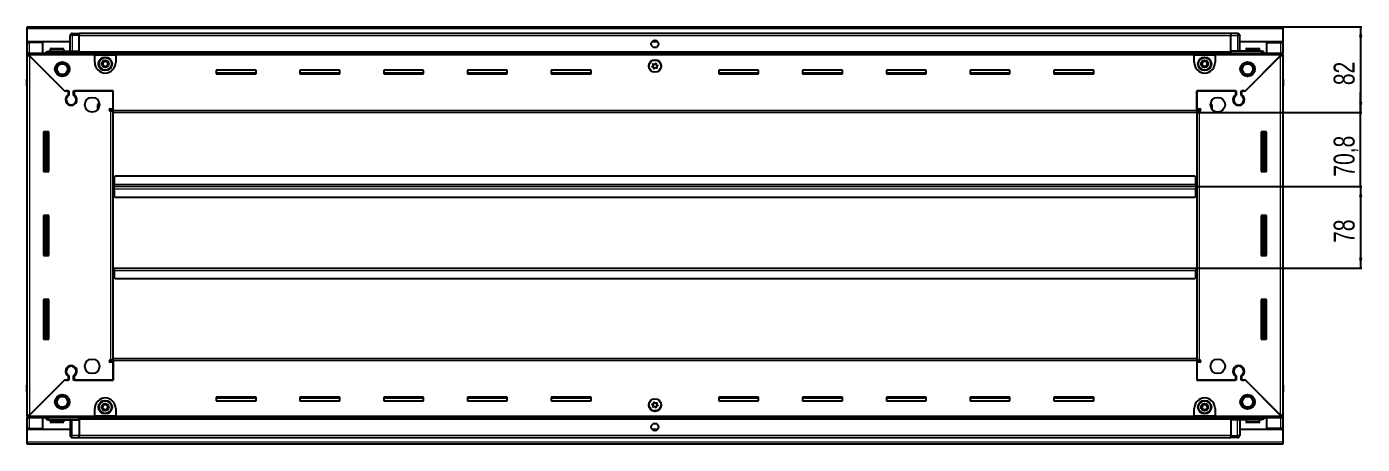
# Model space of a CAD drawing. Header units: millimetres. Extents: x 1315 to 6487, y -1523 to 1554.
# Drawn here: x 5212 to 6487, y 977 to 1376 of the extents above; entities that cross this region are included whole.
import ezdxf

# ---------------------------------------------------------------- set-up
doc = ezdxf.new("R2010")
doc.units = ezdxf.units.MM
doc.layers.add('FORMAT', color=7, linetype='Continuous')
doc.styles.add('SLDTEXTSTYLE0', font='TXT', dxfattribs={"width": 0.75})
doc.dimstyles.new('SLDDIMSTYLE0', dxfattribs={"dimtxt": 20, "dimasz": 10, "dimexe": 0, "dimexo": 0.0625, "dimgap": 5, "dimtad": 2, "dimdec": 1, "dimrnd": 1e-09, "dimzin": 12, "dimdsep": 46, "dimtxsty": 'SLDTEXTSTYLE0', "dimsah": 1, "dimcen": 0.09, "dimadec": 0, "dimazin": 3, "dimtfac": 1, "dimtofl": 0, "dimtmove": 0, "dimatfit": 3, "dimfxl": 0, "dimfrac": 2, "dimtolj": 1, "dimtzin": 12, "dimarcsym": 0})
doc.dimstyles.new('SLDDIMSTYLE1', dxfattribs={"dimtxt": 20, "dimasz": 10, "dimexe": 0, "dimexo": 0.0625, "dimgap": 5, "dimtad": 2, "dimdec": 1, "dimrnd": 1e-09, "dimzin": 12, "dimdsep": 46, "dimtxsty": 'SLDTEXTSTYLE0', "dimsah": 1, "dimcen": 0.09, "dimadec": 0, "dimazin": 3, "dimtfac": 1, "dimtmove": 0, "dimatfit": 0, "dimfxl": 0, "dimfrac": 2, "dimtolj": 1, "dimtzin": 12, "dimarcsym": 0})

# ---------------------------------------------------------------- blocks, each defined once
blk = doc.blocks.new('_D_6')
at = {"layer": 'FORMAT'}
for p, q in [((6411.4, 1375.8), (6486.9, 1375.8)), ((6485.9, 1375.8), (6485.9, 1293.8)), ((6329.4, 1293.8), (6486.9, 1293.8))]:
    blk.add_line(p, q, dxfattribs=at)
for points in [[(6485.9, 1375.8), (6484.4, 1365.8), (6487.5, 1365.8)], [(6485.9, 1293.8), (6487.5, 1303.8), (6484.4, 1303.8)]]:
    blk.add_solid(points, dxfattribs=at)
at = {"layer": 'FORMAT', "insert": (6460.1, 1320), "char_height": 20, "attachment_point": 1, "rotation": 90, "style": 'SLDTEXTSTYLE0'}
blk.add_mtext('82', dxfattribs=at)
blk = doc.blocks.new('_D_7')
at = {"layer": 'FORMAT'}
for p, q in [((6485.9, 1293.8), (6485.9, 1313.1)), ((6329.4, 1293.8), (6486.9, 1293.8)), ((6485.9, 1223.1), (6485.9, 1293.8)), ((6328.4, 1223.1), (6486.9, 1223.1)), ((6485.9, 1223.1), (6485.9, 1203.8))]:
    blk.add_line(p, q, dxfattribs=at)
for points in [[(6485.9, 1293.8), (6487.5, 1303.8), (6484.4, 1303.8)], [(6485.9, 1223.1), (6484.4, 1213.1), (6487.5, 1213.1)]]:
    blk.add_solid(points, dxfattribs=at)
at = {"layer": 'FORMAT', "insert": (6460.1, 1232.6), "char_height": 20, "attachment_point": 1, "rotation": 90, "style": 'SLDTEXTSTYLE0'}
blk.add_mtext('70,8', dxfattribs=at)
blk = doc.blocks.new('_D_8')
at = {"layer": 'FORMAT'}
for p, q in [((6328.4, 1223.1), (6486.9, 1223.1)), ((6485.9, 1223.1), (6485.9, 1145.1)), ((6328.4, 1145.1), (6486.9, 1145.1))]:
    blk.add_line(p, q, dxfattribs=at)
for points in [[(6485.9, 1223.1), (6484.4, 1213.1), (6487.5, 1213.1)], [(6485.9, 1145.1), (6487.5, 1155.1), (6484.4, 1155.1)]]:
    blk.add_solid(points, dxfattribs=at)
at = {"layer": 'FORMAT', "insert": (6460.1, 1169.3), "char_height": 20, "attachment_point": 1, "rotation": 90, "style": 'SLDTEXTSTYLE0'}
blk.add_mtext('78', dxfattribs=at)

msp = doc.modelspace()

# ---------------------------------------------------------------- linework, layer by layer
at = {"color": 7, "linetype": 'Continuous', "lineweight": 25}
for p, q in [((5212.43, 1373.72), (5212.43, 1375.82)), ((5212.43, 1375.82), (6411.43, 1375.82)), ((5212.43, 1361.32), (5212.43, 1373.72)), ((5253.43, 1352.32), (5253.43, 1367.32)), ((5254.11, 1368.82), (5254.1, 1368.82)), ((5255.43, 1369.32), (5261.93, 1369.32)), ((5255.43, 1369.32), (5261.93, 1369.32)), ((5261.93, 1369.32), (5261.93, 1369.32)), ((5261.93, 1369.32), (5261.93, 1369.32)), ((5261.93, 1369.32), (5261.93, 1367.32)), ((6361.93, 1369.17), (5261.93, 1369.17)), ((5261.93, 1352.32), (5261.93, 1367.32)), ((6361.93, 1369.32), (6361.93, 1369.32)), ((6368.43, 1369.32), (6361.93, 1369.32)), ((6368.43, 1369.32), (6361.93, 1369.32)), ((6361.93, 1369.32), (6361.93, 1367.32)), ((6361.93, 1352.32), (6361.93, 1367.32)), ((6370.43, 1367.32), (6370.43, 1367.32)), ((6370.43, 1352.32), (6370.43, 1367.32)), ((6411.43, 1375.82), (6411.43, 1373.72)), ((6411.43, 1373.72), (6411.43, 1361.32)), ((5253.43, 1361.32), (5212.43, 1361.32)), ((5212.43, 1360.82), (5212.43, 1361.32)), ((5212.43, 1360.82), (5214.53, 1360.82)), ((5212.43, 1350.57), (5212.43, 1360.82)), ((5213.93, 1360.82), (5213.93, 1361.32)), ((5227.43, 1360.82), (5214.53, 1360.82)), ((5227.43, 1350.57), (5227.43, 1360.82)), ((5232.93, 1352.32), (5261.93, 1352.32)), ((5234.43, 1354.22), (5234.43, 1352.32)), ((5235.23, 1355.02), (5246.63, 1355.02)), ((5247.43, 1352.32), (5247.43, 1354.22)), ((5261.85, 1350.57), (5261.93, 1352.29)), ((5261.93, 1352.32), (5261.93, 1351.82)), ((5814.8, 1361.32), (5809.06, 1361.32)), ((6361.93, 1352.32), (6361.93, 1351.82)), ((6390.93, 1352.32), (6361.93, 1352.32)), ((6361.93, 1352.29), (6362, 1350.57)), ((6411.43, 1361.32), (6370.43, 1361.32)), ((6376.43, 1354.22), (6376.43, 1352.32)), ((6377.23, 1355.02), (6388.63, 1355.02)), ((6389.43, 1352.32), (6389.43, 1354.22)), ((6396.43, 1360.82), (6409.33, 1360.82)), ((6396.43, 1350.57), (6396.43, 1360.82)), ((6409.33, 1360.82), (6411.43, 1360.82)), ((6409.93, 1360.82), (6409.93, 1361.32)), ((6411.43, 1360.82), (6411.43, 1361.32)), ((6411.43, 1360.82), (6411.43, 1350.57)), ((5212.43, 1349.07), (5212.43, 1350.57)), ((5212.43, 1350.57), (5213.43, 1350.57)), ((5212.43, 1348.57), (5212.43, 1349.07)), ((5212.43, 1349.07), (5213.43, 1349.07)), ((5212.43, 1004.07), (5212.43, 1348.57)), ((5213.93, 1348.57), (5212.43, 1348.57)), ((5213.43, 1349.07), (5213.43, 1350.57)), ((5213.43, 1350.57), (5276.93, 1350.57)), ((5214.03, 1348.47), (5247.93, 1314.57)), ((5248.63, 1313.87), (5214.53, 1347.97)), ((5261.93, 1351.17), (6361.93, 1351.17)), ((5276.93, 1348.47), (5276.93, 1350.57)), ((5276.93, 1350.57), (5296.93, 1350.57)), ((5276.93, 1349.07), (5296.93, 1349.07)), ((5276.93, 1341.57), (5276.93, 1348.47)), ((5296.93, 1350.57), (5296.93, 1348.47)), ((5296.93, 1350.57), (6326.93, 1350.57)), ((5296.93, 1348.47), (5296.93, 1341.57)), ((6326.93, 1348.47), (6326.93, 1350.57)), ((6326.93, 1350.57), (6346.93, 1350.57)), ((6326.93, 1349.07), (6346.93, 1349.07)), ((6326.93, 1341.57), (6326.93, 1348.47)), ((6346.93, 1350.57), (6346.93, 1348.47)), ((6346.93, 1350.57), (6410.43, 1350.57)), ((6346.93, 1348.47), (6346.93, 1341.57)), ((6409.33, 1347.97), (6375.23, 1313.87)), ((6375.93, 1314.57), (6409.83, 1348.47)), ((6409.93, 1348.57), (6411.43, 1348.57)), ((6410.43, 1349.07), (6410.43, 1350.57)), ((6410.43, 1350.57), (6411.43, 1350.57)), ((6410.43, 1349.07), (6411.43, 1349.07)), ((6411.43, 1349.07), (6411.43, 1350.57)), ((6411.43, 1349.07), (6411.43, 1348.57)), ((6411.43, 1348.57), (6411.43, 1004.07)), ((5430.93, 1334.32), (5392.93, 1334.32)), ((5392.93, 1334.32), (5392.93, 1330.82)), ((5430.93, 1331.57), (5392.93, 1331.57)), ((5392.93, 1330.82), (5430.93, 1330.82)), ((5430.93, 1330.82), (5430.93, 1334.32)), ((5510.93, 1334.32), (5472.93, 1334.32)), ((5472.93, 1334.32), (5472.93, 1330.82)), ((5510.93, 1331.57), (5472.93, 1331.57)), ((5472.93, 1330.82), (5510.93, 1330.82)), ((5510.93, 1330.82), (5510.93, 1334.32)), ((5590.93, 1334.32), (5552.93, 1334.32)), ((5552.93, 1334.32), (5552.93, 1330.82)), ((5590.93, 1331.57), (5552.93, 1331.57)), ((5552.93, 1330.82), (5590.93, 1330.82)), ((5590.93, 1330.82), (5590.93, 1334.32)), ((5670.93, 1334.32), (5632.93, 1334.32)), ((5632.93, 1334.32), (5632.93, 1330.82)), ((5670.93, 1331.57), (5632.93, 1331.57)), ((5632.93, 1330.82), (5670.93, 1330.82)), ((5670.93, 1330.82), (5670.93, 1334.32)), ((5750.93, 1334.32), (5712.93, 1334.32)), ((5712.93, 1334.32), (5712.93, 1330.82)), ((5750.93, 1331.57), (5712.93, 1331.57)), ((5712.93, 1330.82), (5750.93, 1330.82)), ((5750.93, 1330.82), (5750.93, 1334.32)), ((5910.93, 1334.32), (5872.93, 1334.32)), ((5872.93, 1334.32), (5872.93, 1330.82)), ((5910.93, 1331.57), (5872.93, 1331.57)), ((5872.93, 1330.82), (5910.93, 1330.82)), ((5910.93, 1330.82), (5910.93, 1334.32)), ((5990.93, 1334.32), (5952.93, 1334.32)), ((5952.93, 1334.32), (5952.93, 1330.82)), ((5990.93, 1331.57), (5952.93, 1331.57)), ((5952.93, 1330.82), (5990.93, 1330.82)), ((5990.93, 1330.82), (5990.93, 1334.32)), ((6070.93, 1334.32), (6032.93, 1334.32)), ((6032.93, 1334.32), (6032.93, 1330.82)), ((6070.93, 1331.57), (6032.93, 1331.57)), ((6032.93, 1330.82), (6070.93, 1330.82)), ((6070.93, 1330.82), (6070.93, 1334.32)), ((6150.93, 1334.32), (6112.93, 1334.32)), ((6112.93, 1334.32), (6112.93, 1330.82)), ((6150.93, 1331.57), (6112.93, 1331.57)), ((6112.93, 1330.82), (6150.93, 1330.82)), ((6150.93, 1330.82), (6150.93, 1334.32)), ((6230.93, 1334.32), (6192.93, 1334.32)), ((6192.93, 1334.32), (6192.93, 1330.82)), ((6230.93, 1331.57), (6192.93, 1331.57)), ((6192.93, 1330.82), (6230.93, 1330.82)), ((6230.93, 1330.82), (6230.93, 1334.32)), ((6411.43, 1327.15), (6411.43, 1327.15)), ((5211.93, 1325.82), (5211.93, 1319.32)), ((5211.93, 1319.32), (5211.93, 1325.82)), ((5211.93, 1319.32), (5211.93, 1319.32)), ((5212.43, 1319.32), (5211.93, 1319.32)), ((5212.08, 1319.32), (5212.08, 1033.32)), ((5247.93, 1314.57), (5252.13, 1314.57)), ((5249.33, 1314.57), (5248.63, 1313.87)), ((5251.43, 1314.57), (5249.33, 1314.57)), ((5251.43, 1314.57), (5251.43, 1310.68)), ((5252.13, 1314.57), (5252.13, 1310.29)), ((5256.73, 1314.57), (5294.43, 1314.57)), ((5256.73, 1310.29), (5256.73, 1314.57)), ((5257.43, 1310.68), (5257.43, 1314.57)), ((5294.43, 1314.57), (5257.43, 1314.57)), ((5294.43, 1295.92), (5294.43, 1314.57)), ((5294.43, 1297.32), (5294.43, 1314.57)), ((6329.43, 1314.57), (6367.13, 1314.57)), ((6329.43, 1295.92), (6329.43, 1314.57)), ((6329.43, 1314.57), (6329.43, 1297.32)), ((6366.43, 1314.57), (6329.43, 1314.57)), ((6366.43, 1314.57), (6366.43, 1310.68)), ((6367.13, 1314.57), (6367.13, 1310.29)), ((6371.73, 1314.57), (6375.93, 1314.57)), ((6371.73, 1310.29), (6371.73, 1314.57)), ((6374.53, 1314.57), (6372.43, 1314.57)), ((6372.43, 1310.68), (6372.43, 1314.57)), ((6375.23, 1313.87), (6374.53, 1314.57)), ((6411.43, 1319.32), (6411.93, 1319.32)), ((6411.78, 1033.32), (6411.78, 1319.32)), ((6411.93, 1325.82), (6411.93, 1319.32)), ((6411.93, 1319.32), (6411.93, 1325.82)), ((6411.93, 1319.32), (6411.93, 1319.32)), ((6411.93, 1319.32), (6411.93, 1319.32)), ((5252.43, 1301.71), (5252.43, 1300.95)), ((5281.17, 1303.22), (5279.93, 1301.07)), ((5279.93, 1296.99), (5279.93, 1301.07)), ((6343.93, 1301.07), (6342.69, 1303.22)), ((6343.93, 1301.07), (6343.93, 1296.99)), ((6371.43, 1301.71), (6371.43, 1300.95)), ((5291.58, 1297.32), (5294.43, 1297.32)), ((5292.33, 1295.32), (5291.58, 1295.32)), ((5292.33, 1295.32), (5294.43, 1295.32)), ((5294.43, 1296.32), (5292.43, 1296.32)), ((5292.43, 1296.32), (5292.43, 1295.32)), ((5294.43, 1293.82), (5294.43, 1295.92)), ((6329.43, 1293.82), (5294.43, 1293.82)), ((5294.43, 1058.82), (5294.43, 1293.82)), ((6329.43, 1297.32), (6332.28, 1297.32)), ((6331.43, 1296.32), (6329.43, 1296.32)), ((6329.43, 1295.92), (6329.43, 1293.82)), ((6329.43, 1295.32), (6331.53, 1295.32)), ((6329.43, 1293.82), (6329.43, 1058.82)), ((6331.43, 1295.32), (6331.43, 1296.32)), ((6332.28, 1295.32), (6331.53, 1295.32)), ((5232.93, 1275.32), (5227.93, 1275.32)), ((5227.93, 1275.32), (5227.93, 1237.32)), ((5230.08, 1237.32), (5230.08, 1275.32)), ((5231.87, 1237.32), (5231.87, 1275.32)), ((5231.91, 1237.32), (5231.91, 1275.32)), ((5232.93, 1237.32), (5232.93, 1275.32)), ((6390.93, 1275.32), (6390.93, 1237.32)), ((6395.93, 1275.32), (6390.93, 1275.32)), ((6391.95, 1275.32), (6391.95, 1237.32)), ((6391.99, 1275.32), (6391.99, 1237.32)), ((6393.78, 1275.32), (6393.78, 1237.32)), ((6395.93, 1237.32), (6395.93, 1275.32)), ((5227.93, 1237.32), (5232.93, 1237.32)), ((6390.93, 1237.32), (6395.93, 1237.32)), ((5295.43, 1225.92), (5295.18, 1225.92)), ((5295.18, 1225.92), (5295.18, 1223.07)), ((5296.43, 1233.07), (5295.43, 1232.07)), ((5295.43, 1232.07), (5295.43, 1225.17)), ((5295.43, 1223.07), (5295.43, 1225.17)), ((6327.43, 1233.07), (5296.43, 1233.07)), ((6328.43, 1232.07), (6327.43, 1233.07)), ((6328.43, 1225.17), (6328.43, 1232.07)), ((6328.68, 1225.92), (6328.43, 1225.92)), ((6328.43, 1225.17), (6328.43, 1223.07)), ((6328.68, 1223.07), (6328.68, 1225.92)), ((5295.18, 1223.07), (5294.43, 1223.07)), ((5295.18, 1223.07), (5295.18, 1220.22)), ((5295.18, 1220.22), (5295.43, 1220.22)), ((6328.43, 1223.07), (5295.43, 1223.07)), ((5295.43, 1220.97), (5295.43, 1223.07)), ((5295.43, 1220.97), (5295.43, 1214.07)), ((5295.43, 1214.07), (5296.43, 1213.07)), ((5296.43, 1213.07), (6327.43, 1213.07)), ((6327.43, 1213.07), (6328.43, 1214.07)), ((6328.43, 1223.07), (6328.43, 1220.97)), ((6328.43, 1214.07), (6328.43, 1220.97)), ((6328.43, 1220.22), (6328.68, 1220.22)), ((6329.43, 1223.07), (6328.68, 1223.07)), ((6328.68, 1220.22), (6328.68, 1223.07)), ((5232.93, 1195.32), (5227.93, 1195.32)), ((5227.93, 1195.32), (5227.93, 1157.32)), ((5230.08, 1157.32), (5230.08, 1195.32)), ((5231.87, 1157.32), (5231.87, 1195.32)), ((5231.91, 1157.32), (5231.91, 1195.32)), ((5232.93, 1157.32), (5232.93, 1195.32)), ((6390.93, 1195.32), (6390.93, 1157.32)), ((6395.93, 1195.32), (6390.93, 1195.32)), ((6391.95, 1195.32), (6391.95, 1157.32)), ((6391.99, 1195.32), (6391.99, 1157.32)), ((6393.78, 1195.32), (6393.78, 1157.32)), ((6395.93, 1157.32), (6395.93, 1195.32)), ((5227.93, 1157.32), (5232.93, 1157.32)), ((6390.93, 1157.32), (6395.93, 1157.32)), ((5294.43, 1145.12), (5295.18, 1145.12)), ((5295.18, 1145.12), (5295.18, 1142.27)), ((5295.18, 1142.27), (5295.43, 1142.27)), ((5295.43, 1145.12), (6328.43, 1145.12)), ((5295.43, 1143.02), (5295.43, 1145.12)), ((5295.43, 1143.02), (5295.43, 1136.12)), ((5295.43, 1136.12), (5296.43, 1135.12)), ((6327.43, 1135.12), (6328.43, 1136.12)), ((6328.43, 1145.12), (6328.43, 1143.02)), ((6328.43, 1136.12), (6328.43, 1143.02)), ((6328.43, 1142.27), (6328.68, 1142.27)), ((6328.68, 1142.27), (6328.68, 1145.12)), ((6328.68, 1145.12), (6329.43, 1145.12)), ((5296.43, 1135.12), (6327.43, 1135.12)), ((5232.93, 1115.32), (5227.93, 1115.32)), ((5227.93, 1115.32), (5227.93, 1077.32)), ((5230.08, 1077.32), (5230.08, 1115.32)), ((5231.87, 1077.32), (5231.87, 1115.32)), ((5231.91, 1077.32), (5231.91, 1115.32)), ((5232.93, 1077.32), (5232.93, 1115.32)), ((6390.93, 1115.32), (6390.93, 1077.32)), ((6395.93, 1115.32), (6390.93, 1115.32)), ((6391.95, 1115.32), (6391.95, 1077.32)), ((6391.99, 1115.32), (6391.99, 1077.32)), ((6393.78, 1115.32), (6393.78, 1077.32)), ((6395.93, 1077.32), (6395.93, 1115.32)), ((5227.93, 1077.32), (5232.93, 1077.32)), ((6390.93, 1077.32), (6395.93, 1077.32)), ((5294.43, 1056.72), (5294.43, 1058.82)), ((5294.43, 1058.82), (6329.43, 1058.82)), ((6329.43, 1058.82), (6329.43, 1056.72)), ((5252.43, 1051.7), (5252.43, 1050.94)), ((5291.58, 1057.32), (5292.33, 1057.32)), ((5294.43, 1055.32), (5291.58, 1055.32)), ((5294.43, 1057.32), (5292.33, 1057.32)), ((5292.43, 1057.32), (5292.43, 1056.32)), ((5292.43, 1056.32), (5294.43, 1056.32)), ((5294.43, 1056.72), (5294.43, 1038.07)), ((5294.43, 1038.07), (5294.43, 1055.32)), ((6331.53, 1057.32), (6329.43, 1057.32)), ((6329.43, 1056.72), (6329.43, 1038.07)), ((6329.43, 1056.32), (6331.43, 1056.32)), ((6329.43, 1055.32), (6329.43, 1038.07)), ((6332.28, 1055.32), (6329.43, 1055.32)), ((6331.43, 1056.32), (6331.43, 1057.32)), ((6331.53, 1057.32), (6332.28, 1057.32)), ((6371.43, 1051.7), (6371.43, 1050.94)), ((5211.93, 1033.32), (5211.93, 1033.32)), ((5211.93, 1026.82), (5211.93, 1033.32)), ((5211.93, 1033.32), (5211.93, 1033.32)), ((5211.93, 1033.32), (5211.93, 1026.82)), ((5212.43, 1033.32), (5211.93, 1033.32)), ((5247.93, 1038.07), (5214.03, 1004.17)), ((5214.53, 1004.67), (5248.63, 1038.77)), ((5252.13, 1038.07), (5247.93, 1038.07)), ((5248.63, 1038.77), (5249.33, 1038.07)), ((5249.33, 1038.07), (5251.43, 1038.07)), ((5251.43, 1041.96), (5251.43, 1038.07)), ((5252.13, 1042.36), (5252.13, 1038.07)), ((5256.73, 1038.07), (5256.73, 1042.36)), ((5294.43, 1038.07), (5256.73, 1038.07)), ((5257.43, 1038.07), (5257.43, 1041.96)), ((5257.43, 1038.07), (5294.43, 1038.07)), ((6367.13, 1038.07), (6329.43, 1038.07)), ((6329.43, 1038.07), (6366.43, 1038.07)), ((6366.43, 1041.96), (6366.43, 1038.07)), ((6367.13, 1042.36), (6367.13, 1038.07)), ((6371.73, 1038.07), (6371.73, 1042.36)), ((6375.93, 1038.07), (6371.73, 1038.07)), ((6372.43, 1038.07), (6372.43, 1041.96)), ((6372.43, 1038.07), (6374.53, 1038.07)), ((6374.53, 1038.07), (6375.23, 1038.77)), ((6375.23, 1038.77), (6409.33, 1004.67)), ((6409.83, 1004.17), (6375.93, 1038.07)), ((6411.43, 1033.32), (6411.93, 1033.32)), ((6411.93, 1033.32), (6411.93, 1033.32)), ((6411.93, 1026.82), (6411.93, 1033.32)), ((6411.93, 1033.32), (6411.93, 1026.82)), ((5212.43, 1025.5), (5212.43, 1025.5)), ((5430.93, 1021.82), (5392.93, 1021.82)), ((5392.93, 1021.82), (5392.93, 1018.32)), ((5392.93, 1021.07), (5430.93, 1021.07)), ((5430.93, 1018.32), (5430.93, 1021.82)), ((5510.93, 1021.82), (5472.93, 1021.82)), ((5472.93, 1021.82), (5472.93, 1018.32)), ((5472.93, 1021.07), (5510.93, 1021.07)), ((5510.93, 1018.32), (5510.93, 1021.82)), ((5590.93, 1021.82), (5552.93, 1021.82)), ((5552.93, 1021.82), (5552.93, 1018.32)), ((5552.93, 1021.07), (5590.93, 1021.07)), ((5590.93, 1018.32), (5590.93, 1021.82)), ((5670.93, 1021.82), (5632.93, 1021.82)), ((5632.93, 1021.82), (5632.93, 1018.32)), ((5632.93, 1021.07), (5670.93, 1021.07)), ((5670.93, 1018.32), (5670.93, 1021.82)), ((5750.93, 1021.82), (5712.93, 1021.82)), ((5712.93, 1021.82), (5712.93, 1018.32)), ((5712.93, 1021.07), (5750.93, 1021.07)), ((5750.93, 1018.32), (5750.93, 1021.82)), ((5910.93, 1021.82), (5872.93, 1021.82)), ((5872.93, 1021.82), (5872.93, 1018.32)), ((5872.93, 1021.07), (5910.93, 1021.07)), ((5910.93, 1018.32), (5910.93, 1021.82)), ((5990.93, 1021.82), (5952.93, 1021.82)), ((5952.93, 1021.82), (5952.93, 1018.32)), ((5952.93, 1021.07), (5990.93, 1021.07)), ((5990.93, 1018.32), (5990.93, 1021.82)), ((6070.93, 1021.82), (6032.93, 1021.82)), ((6032.93, 1021.82), (6032.93, 1018.32)), ((6032.93, 1021.07), (6070.93, 1021.07)), ((6070.93, 1018.32), (6070.93, 1021.82)), ((6150.93, 1021.82), (6112.93, 1021.82)), ((6112.93, 1021.82), (6112.93, 1018.32)), ((6112.93, 1021.07), (6150.93, 1021.07)), ((6150.93, 1018.32), (6150.93, 1021.82)), ((6230.93, 1021.82), (6192.93, 1021.82)), ((6192.93, 1021.82), (6192.93, 1018.32)), ((6192.93, 1021.07), (6230.93, 1021.07)), ((6230.93, 1018.32), (6230.93, 1021.82)), ((5276.93, 1004.17), (5276.93, 1011.07)), ((5296.93, 1011.07), (5296.93, 1004.17)), ((5392.93, 1018.32), (5430.93, 1018.32)), ((5472.93, 1018.32), (5510.93, 1018.32)), ((5552.93, 1018.32), (5590.93, 1018.32)), ((5632.93, 1018.32), (5670.93, 1018.32)), ((5712.93, 1018.32), (5750.93, 1018.32)), ((5872.93, 1018.32), (5910.93, 1018.32)), ((5952.93, 1018.32), (5990.93, 1018.32)), ((6032.93, 1018.32), (6070.93, 1018.32)), ((6112.93, 1018.32), (6150.93, 1018.32)), ((6192.93, 1018.32), (6230.93, 1018.32)), ((6326.93, 1004.17), (6326.93, 1011.07)), ((6346.93, 1011.07), (6346.93, 1004.17)), ((5212.43, 1003.57), (5212.43, 1004.07)), ((5213.93, 1004.07), (5212.43, 1004.07)), ((5212.43, 1003.57), (5212.43, 1002.07)), ((5213.43, 1003.57), (5212.43, 1003.57)), ((5212.43, 991.82), (5212.43, 1002.07)), ((5213.43, 1002.07), (5212.43, 1002.07)), ((5213.43, 1003.57), (5213.43, 1002.07)), ((5276.93, 1002.07), (5213.43, 1002.07)), ((5227.43, 991.82), (5227.43, 1002.07)), ((5232.93, 1000.32), (5261.93, 1000.32)), ((5234.43, 1000.32), (5234.43, 998.42)), ((5239, 997.62), (5235.23, 997.62)), ((5246.63, 997.62), (5239, 997.62)), ((5247.43, 998.42), (5247.43, 1000.32)), ((5253.43, 1000.32), (5253.43, 985.32)), ((5261.93, 1000.36), (5261.85, 1002.07)), ((6361.93, 1001.47), (5261.93, 1001.47)), ((5261.93, 1000.32), (5261.93, 1000.82)), ((5261.93, 1000.32), (5261.93, 985.32)), ((5276.93, 1002.07), (5276.93, 1004.17)), ((5296.93, 1003.57), (5276.93, 1003.57)), ((5296.93, 1002.07), (5276.93, 1002.07)), ((5296.93, 1004.17), (5296.93, 1002.07)), ((6326.93, 1002.07), (5296.93, 1002.07)), ((6326.93, 1002.07), (6326.93, 1004.17)), ((6346.93, 1003.57), (6326.93, 1003.57)), ((6346.93, 1002.07), (6326.93, 1002.07)), ((6346.93, 1004.17), (6346.93, 1002.07)), ((6410.43, 1002.07), (6346.93, 1002.07)), ((6362, 1002.07), (6361.93, 1000.36)), ((6361.93, 1000.32), (6361.93, 1000.82)), ((6390.93, 1000.32), (6361.93, 1000.32)), ((6361.93, 1000.32), (6361.93, 985.32)), ((6370.43, 1000.32), (6370.43, 985.32)), ((6376.43, 1000.32), (6376.43, 998.42)), ((6384.22, 997.62), (6377.23, 997.62)), ((6388.63, 997.62), (6384.22, 997.62)), ((6389.43, 998.42), (6389.43, 1000.32)), ((6396.43, 991.82), (6396.43, 1002.07)), ((6409.93, 1004.07), (6411.43, 1004.07)), ((6410.43, 1003.57), (6410.43, 1002.07)), ((6411.43, 1003.57), (6410.43, 1003.57)), ((6411.43, 1002.07), (6410.43, 1002.07)), ((6411.43, 1004.07), (6411.43, 1003.57)), ((6411.43, 1003.57), (6411.43, 1002.07)), ((6411.43, 1002.07), (6411.43, 991.82)), ((5214.53, 991.82), (5212.43, 991.82)), ((5212.43, 991.32), (5212.43, 991.82)), ((5212.43, 978.92), (5212.43, 991.32)), ((5212.43, 991.32), (5253.43, 991.32)), ((5213.93, 991.32), (5213.93, 991.82)), ((5214.53, 991.82), (5227.43, 991.82)), ((5253.43, 985.32), (5253.43, 985.32)), ((5255.43, 983.32), (5261.93, 983.32)), ((5255.43, 983.32), (5261.93, 983.32)), ((5261.93, 983.32), (5261.93, 985.32)), ((5261.93, 983.47), (6361.93, 983.47)), ((5261.93, 983.32), (5261.93, 983.32)), ((5809.06, 991.32), (5814.8, 991.32)), ((6361.93, 983.32), (6361.93, 985.32)), ((6361.93, 983.32), (6361.93, 983.32)), ((6368.43, 983.32), (6361.93, 983.32)), ((6361.93, 983.32), (6361.93, 983.32)), ((6368.43, 983.32), (6361.93, 983.32)), ((6369.75, 983.82), (6369.75, 983.82)), ((6370.43, 991.32), (6411.43, 991.32)), ((6409.33, 991.82), (6396.43, 991.82)), ((6411.43, 991.82), (6409.33, 991.82)), ((6409.93, 991.32), (6409.93, 991.82)), ((6411.43, 991.32), (6411.43, 991.82)), ((6411.43, 991.32), (6411.43, 978.92)), ((5212.43, 976.82), (5212.43, 978.92)), ((6411.43, 976.82), (5212.43, 976.82)), ((6411.43, 978.92), (6411.43, 976.82))]:
    msp.add_line(p, q, dxfattribs=at)
at = {"color": 8, "linetype": 'Continuous', "lineweight": 18}
for p, q in [((6411.43, 1373.72), (5212.43, 1373.72)), ((5253.43, 1367.32), (5255.43, 1367.32)), ((5255.43, 1369.32), (5255.43, 1367.32)), ((5255.43, 1367.32), (5255.43, 1352.32)), ((5261.93, 1367.32), (5255.43, 1367.32)), ((6361.93, 1367.17), (5261.93, 1367.17)), ((6361.93, 1367.32), (6368.43, 1367.32)), ((6368.43, 1369.32), (6368.43, 1367.32)), ((6370.43, 1367.32), (6368.43, 1367.32)), ((6368.43, 1367.32), (6368.43, 1352.32)), ((5214.53, 1360.82), (5214.53, 1361.32)), ((5214.53, 1350.57), (5214.53, 1360.82)), ((5234.43, 1354.22), (5247.43, 1354.22)), ((6376.43, 1354.22), (6389.43, 1354.22)), ((6409.33, 1361.32), (6409.33, 1360.82)), ((6409.33, 1360.82), (6409.33, 1350.57)), ((5276.93, 1348.47), (5214.03, 1348.47)), ((5214.53, 1347.97), (5214.53, 1004.67)), ((6361.93, 1351.82), (5261.93, 1351.82)), ((6361.93, 1350.59), (5261.93, 1350.59)), ((5276.93, 1348.47), (5296.93, 1348.47)), ((6326.93, 1348.47), (5296.93, 1348.47)), ((6326.93, 1348.47), (6346.93, 1348.47)), ((6409.83, 1348.47), (6346.93, 1348.47)), ((6409.33, 1004.67), (6409.33, 1347.97)), ((5212.43, 1325.82), (5211.93, 1325.82)), ((6411.43, 1325.82), (6411.93, 1325.82)), ((5292.33, 1057.32), (5292.33, 1295.32)), ((5294.43, 1295.92), (6329.43, 1295.92)), ((6331.53, 1295.32), (6331.53, 1057.32)), ((5229.43, 1275.32), (5229.43, 1237.32)), ((5230.66, 1275.32), (5230.66, 1237.32)), ((6393.19, 1237.32), (6393.19, 1275.32)), ((6394.43, 1237.32), (6394.43, 1275.32)), ((6328.43, 1225.17), (5295.43, 1225.17)), ((5295.43, 1220.97), (6328.43, 1220.97)), ((5229.43, 1195.32), (5229.43, 1157.32)), ((5230.66, 1195.32), (5230.66, 1157.32)), ((6393.19, 1157.32), (6393.19, 1195.32)), ((6394.43, 1157.32), (6394.43, 1195.32)), ((5295.43, 1143.02), (6328.43, 1143.02)), ((5229.43, 1115.32), (5229.43, 1077.32)), ((5230.66, 1115.32), (5230.66, 1077.32)), ((6393.19, 1077.32), (6393.19, 1115.32)), ((6394.43, 1077.32), (6394.43, 1115.32)), ((6329.43, 1056.72), (5294.43, 1056.72)), ((5212.43, 1026.82), (5211.93, 1026.82)), ((6411.43, 1026.82), (6411.93, 1026.82)), ((5214.03, 1004.17), (5276.93, 1004.17)), ((5214.53, 991.82), (5214.53, 1002.07)), ((5238.73, 998.42), (5234.43, 998.42)), ((5247.43, 998.42), (5238.73, 998.42)), ((5255.43, 985.32), (5255.43, 1000.32)), ((5261.93, 1002.06), (6361.93, 1002.06)), ((5261.93, 1000.82), (6361.93, 1000.82)), ((5296.93, 1004.17), (5276.93, 1004.17)), ((5296.93, 1004.17), (6326.93, 1004.17)), ((6346.93, 1004.17), (6326.93, 1004.17)), ((6346.93, 1004.17), (6409.83, 1004.17)), ((6368.43, 985.32), (6368.43, 1000.32)), ((6384.4, 998.42), (6376.43, 998.42)), ((6389.43, 998.42), (6384.4, 998.42)), ((6409.33, 1002.07), (6409.33, 991.82)), ((5214.53, 991.32), (5214.53, 991.82)), ((5253.43, 985.32), (5255.43, 985.32)), ((5255.43, 983.32), (5255.43, 985.32)), ((5261.93, 985.32), (5255.43, 985.32)), ((5261.93, 985.47), (6361.93, 985.47)), ((6361.93, 985.32), (6368.43, 985.32)), ((6370.43, 985.32), (6368.43, 985.32)), ((6368.43, 983.32), (6368.43, 985.32)), ((6409.33, 991.82), (6409.33, 991.32)), ((6411.43, 978.92), (5212.43, 978.92))]:
    msp.add_line(p, q, dxfattribs=at)
at = {"color": 7, "linetype": 'Continuous', "lineweight": 25, "flags": 128}
msp.add_lwpolyline([(6370.28, 1368.08), (6370.39, 1367.71), (6370.43, 1367.32)], dxfattribs=at)
at = {"color": 7, "linetype": 'Continuous', "lineweight": 25}
for centre, radius in [((5811.93, 1359.32), 3.5), ((5245.93, 1335.32), 7), ((5245.93, 1335.32), 6.02), ((5245.93, 1335.32), 5.1), ((5286.93, 1340.32), 6.5), ((5286.93, 1340.32), 3.46), ((5811.93, 1338.32), 6), ((5811.93, 1338.17), 5.79), ((5811.93, 1338.17), 1.85), ((6336.93, 1340.32), 6.5), ((6336.93, 1340.32), 3.46), ((6377.93, 1335.32), 7), ((6377.93, 1335.32), 6.02), ((6377.93, 1335.32), 5.1), ((5274.43, 1301.32), 7), ((6349.43, 1301.32), 7), ((5274.43, 1051.32), 7), ((6349.43, 1051.32), 7), ((5245.93, 1017.32), 7), ((5245.93, 1017.32), 6.02), ((5245.93, 1017.32), 5.1), ((6377.93, 1017.32), 7), ((6377.93, 1017.32), 6.02), ((6377.93, 1017.32), 5.1), ((5286.93, 1012.32), 6.5), ((5286.93, 1012.32), 3.46), ((5811.93, 1014.32), 6), ((5811.93, 1014.47), 5.79), ((5811.93, 1014.47), 1.85), ((6336.93, 1012.32), 6.5), ((6336.93, 1012.32), 3.46), ((5811.93, 993.32), 3.5)]:
    msp.add_circle(centre, radius, dxfattribs=at)
at = {"color": 8, "linetype": 'Continuous', "lineweight": 18}
for centre in [(5286.93, 1340.32), (6336.93, 1340.32), (5286.93, 1012.32), (6336.93, 1012.32)]:
    msp.add_circle(centre, 5.7, dxfattribs=at)
at = {"color": 7, "linetype": 'Continuous', "lineweight": 25}
for centre, radius, start, end in [((5255.43, 1367.32), 2, 90, 180), ((5255.43, 1367.32), 2, 90, 131.40962), ((6368.43, 1367.32), 2, 0, 90), ((5235.23, 1354.22), 0.8, 90, 180), ((5246.63, 1354.22), 0.8, 0, 90), ((5253.23, 1352.52), 0.2, 270, 0), ((6370.63, 1352.52), 0.2, 180, 270), ((6377.23, 1354.22), 0.8, 90, 180), ((6388.63, 1354.22), 0.8, 0, 90), ((5286.93, 1341.57), 10, 180, 270), ((5286.93, 1340.32), 2.5, 134.01559, 194.01559), ((5286.93, 1340.32), 2.5, 194.01559, 254.01559), ((5286.93, 1340.32), 2.5, 74.01559, 134.01559), ((5286.93, 1341.57), 10, 270, 0), ((5286.93, 1340.32), 2.5, 14.01559, 74.01559), ((5286.93, 1340.32), 2.5, 314.01559, 14.01559), ((6336.93, 1341.57), 10, 180, 270), ((6336.93, 1340.32), 2.5, 160.11158, 220.11158), ((6336.93, 1340.32), 2.5, 100.11158, 160.11158), ((6336.93, 1340.32), 2.5, 40.11158, 100.11158), ((6336.93, 1341.57), 10, 270, 0), ((6336.93, 1340.32), 2.5, 280.11158, 340.11158), ((6336.93, 1340.32), 2.5, 340.11158, 40.11158), ((5213.93, 1325.82), 2, 138.59038, 180), ((5286.93, 1340.32), 2.5, 254.01559, 314.01559), ((6336.93, 1340.32), 2.5, 220.11158, 280.11158), ((6409.93, 1325.82), 2, 0, 41.39416), ((5254.43, 1306.07), 5.5, 123.05573, 56.94427), ((5254.43, 1306.07), 4.8, 118.63099, 61.36901), ((6369.43, 1306.07), 5.5, 123.05573, 56.94427), ((6369.43, 1306.07), 4.8, 118.63099, 61.36901), ((5291.58, 1296.32), 1, 90, 270), ((6332.28, 1296.32), 1, 270, 90), ((5254.43, 1046.57), 5.5, 303.05573, 236.94427), ((5254.43, 1046.57), 4.8, 298.63099, 241.36901), ((5291.58, 1056.32), 1, 90, 270), ((6332.28, 1056.32), 1, 270, 90), ((6369.43, 1046.57), 5.5, 303.05573, 236.94427), ((6369.43, 1046.57), 4.8, 298.63099, 241.36901), ((5213.93, 1026.82), 2, 180, 221.39416), ((5286.93, 1011.07), 10, 90, 180), ((5286.93, 1011.07), 10, 0, 90), ((6336.93, 1011.07), 10, 90, 180), ((6336.93, 1011.07), 10, 0, 90), ((6409.93, 1026.82), 2, 318.59038, 0), ((5286.93, 1012.32), 2.5, 127.47401, 187.47401), ((5286.93, 1012.32), 2.5, 187.47401, 247.47401), ((5286.93, 1012.32), 2.5, 67.47401, 127.47401), ((5286.93, 1012.32), 2.5, 247.47401, 307.47401), ((5286.93, 1012.32), 2.5, 7.47401, 67.47401), ((5286.93, 1012.32), 2.5, 307.47401, 7.47401), ((6336.93, 1012.32), 2.5, 147.04236, 207.04236), ((6336.93, 1012.32), 2.5, 207.04236, 267.04236), ((6336.93, 1012.32), 2.5, 87.04236, 147.04236), ((6336.93, 1012.32), 2.5, 267.04236, 327.04236), ((6336.93, 1012.32), 2.5, 27.04236, 87.04236), ((6336.93, 1012.32), 2.5, 327.04236, 27.04236), ((5235.23, 998.42), 0.8, 180, 270), ((5246.63, 998.42), 0.8, 270, 360), ((5253.23, 1000.12), 0.2, 0, 90), ((6370.63, 1000.12), 0.2, 90, 180), ((6377.23, 998.42), 0.8, 180, 270), ((6388.63, 998.42), 0.8, 270, 0), ((5255.43, 985.32), 2, 180, 270), ((5255.43, 985.32), 2, 180, 270), ((6368.43, 985.32), 2, 270, 0), ((6368.43, 985.32), 2, 270, 288.58003), ((6368.43, 985.32), 2, 303.94202, 311.40962)]:
    msp.add_arc(centre, radius, start, end, dxfattribs=at)
for points, knots in [([(5229.71, 1350.57), (5229.83, 1350.77), (5230.22, 1351.42), (5231.37, 1352.13), (5232.41, 1352.26), (5232.93, 1352.32)], [0, 0, 0, 0, 0.1822499, 0.5911249, 1, 1, 1, 1]), ([(5261.93, 1352.32), (5261.93, 1352.29), (5261.93, 1352.21), (5261.93, 1351.59), (5261.93, 1351.01), (5261.93, 1350.62), (5261.93, 1350.59)], [0, 0, 0, 0, 0.3242788, 0.6485576, 0.9728365, 1, 1, 1, 1]), ([(6361.93, 1352.32), (6361.93, 1352.29), (6361.93, 1352.21), (6361.93, 1351.59), (6361.93, 1351.01), (6361.93, 1350.62), (6361.93, 1350.59)], [0, 0, 0, 0, 0.3242788, 0.6485576, 0.9728365, 1, 1, 1, 1]), ([(6394.14, 1350.57), (6394.02, 1350.77), (6393.64, 1351.42), (6392.48, 1352.13), (6391.45, 1352.26), (6390.93, 1352.32)], [0, 0, 0, 0, 0.1822499, 0.5911249, 1, 1, 1, 1]), ([(5212.43, 1348.57), (5212.45, 1348.53), (5212.51, 1348.44), (5212.9, 1348.3), (5213.46, 1348.17), (5214.04, 1348.06), (5214.4, 1348), (5214.53, 1347.97)], [0, 0, 0, 0, 0.2302553, 0.4485219, 0.6667858, 0.8850496, 1, 1, 1, 1]), ([(5214.03, 1348.47), (5213.98, 1348.73), (5213.89, 1349.22), (5213.76, 1349.86), (5213.63, 1350.33), (5213.52, 1350.55), (5213.45, 1350.57), (5213.43, 1350.57)], [0, 0, 0, 0, 0.2302553, 0.4485219, 0.6667858, 0.8850496, 1, 1, 1, 1]), ([(5284.15, 1341.12), (5284.52, 1341.48), (5285.22, 1342.15), (5285.91, 1342.81), (5286.23, 1343.12)], [0, 0, 0, 0, 0.5346859, 1, 1, 1, 1]), ([(5284.85, 1338.32), (5284.77, 1338.65), (5284.57, 1339.45), (5284.33, 1340.42), (5284.18, 1341), (5284.15, 1341.12)], [0, 0, 0, 0, 0.3629006, 0.8668753, 1, 1, 1, 1]), ([(5286.23, 1343.12), (5286.72, 1342.98), (5287.65, 1342.72), (5288.57, 1342.45), (5289, 1342.33)], [0, 0, 0, 0, 0.53468586, 1, 1, 1, 1]), ([(5289.7, 1339.53), (5289.33, 1339.17), (5288.64, 1338.5), (5287.95, 1337.83), (5287.63, 1337.52)], [0, 0, 0, 0, 0.5346859, 1, 1, 1, 1]), ([(5289, 1342.33), (5289.03, 1342.21), (5289.18, 1341.63), (5289.42, 1340.66), (5289.62, 1339.86), (5289.7, 1339.53)], [0, 0, 0, 0, 0.1331247, 0.6370994, 1, 1, 1, 1]), ([(5810.04, 1340.24), (5810.04, 1340.23), (5810.02, 1340.21), (5810.01, 1340.15), (5810.02, 1340.01), (5810.12, 1339.64), (5810.26, 1339.11), (5810.09, 1338.5), (5809.73, 1338.13), (5809.43, 1337.88), (5809.25, 1337.72), (5809.2, 1337.64), (5809.19, 1337.6), (5809.19, 1337.57), (5809.21, 1337.54), (5809.26, 1337.49), (5809.51, 1337.39), (5809.98, 1337.29), (5810.61, 1336.98), (5810.87, 1336.31), (5810.93, 1335.84), (5811, 1335.58), (5811.04, 1335.53), (5811.07, 1335.51), (5811.1, 1335.5), (5811.13, 1335.51), (5811.17, 1335.52), (5811.24, 1335.57), (5811.41, 1335.72), (5811.68, 1335.99), (5812.08, 1336.31), (5812.71, 1336.42), (5813.22, 1336.23), (5813.58, 1336.1), (5813.73, 1336.07), (5813.79, 1336.09), (5813.82, 1336.1), (5813.84, 1336.13), (5813.85, 1336.19), (5813.84, 1336.34), (5813.74, 1336.71), (5813.6, 1337.23), (5813.77, 1337.84), (5814.13, 1338.21), (5814.43, 1338.46), (5814.6, 1338.63), (5814.65, 1338.71), (5814.67, 1338.75), (5814.66, 1338.78), (5814.65, 1338.81), (5814.59, 1338.85), (5814.34, 1338.95), (5813.88, 1339.06), (5813.24, 1339.37), (5812.99, 1340.03), (5812.93, 1340.51), (5812.86, 1340.76), (5812.81, 1340.82), (5812.79, 1340.84), (5812.76, 1340.85), (5812.72, 1340.84), (5812.68, 1340.82), (5812.61, 1340.78), (5812.44, 1340.63), (5812.18, 1340.36), (5811.77, 1340.04), (5811.15, 1339.93), (5810.64, 1340.11), (5810.27, 1340.25), (5810.13, 1340.27), (5810.07, 1340.26), (5810.05, 1340.25), (5810.04, 1340.24)], [0, 0, 0, 0, 0.0020087, 0.00442, 0.0093647, 0.0255282, 0.0677053, 0.0957862, 0.1246456, 0.1503415, 0.1605194, 0.1633943, 0.1656965, 0.1672448, 0.1688741, 0.1707699, 0.1786058, 0.2119941, 0.2499945, 0.2879948, 0.3213831, 0.329219, 0.3311148, 0.3327441, 0.3342924, 0.3362166, 0.3385353, 0.3413178, 0.349662, 0.3753578, 0.4042173, 0.4322982, 0.4744753, 0.4906388, 0.4966691, 0.49844, 0.5, 0.5020087, 0.50442, 0.5093647, 0.5255282, 0.5677053, 0.5957862, 0.6246456, 0.6503415, 0.6605194, 0.6633943, 0.6656965, 0.6672448, 0.6688741, 0.6707699, 0.6786058, 0.7119941, 0.7499945, 0.7879948, 0.8213831, 0.829219, 0.8311148, 0.8327441, 0.8342924, 0.8362166, 0.8385353, 0.8413178, 0.849662, 0.8753578, 0.9042173, 0.9322982, 0.9744753, 0.9906388, 0.9966691, 0.99844, 1, 1, 1, 1]), ([(6334.09, 1339.82), (6334.13, 1339.93), (6334.33, 1340.5), (6334.67, 1341.43), (6334.95, 1342.21), (6335.07, 1342.53)], [0, 0, 0, 0, 0.1331247, 0.6370994, 1, 1, 1, 1]), ([(6335.95, 1337.61), (6335.61, 1338), (6334.99, 1338.74), (6334.37, 1339.48), (6334.09, 1339.82)], [0, 0, 0, 0, 0.5346859, 1, 1, 1, 1]), ([(6335.07, 1342.53), (6335.58, 1342.62), (6336.53, 1342.79), (6337.47, 1342.96), (6337.91, 1343.04)], [0, 0, 0, 0, 0.5346859, 1, 1, 1, 1]), ([(6337.91, 1343.04), (6338.24, 1342.64), (6338.86, 1341.91), (6339.48, 1341.17), (6339.77, 1340.83)], [0, 0, 0, 0, 0.5346859, 1, 1, 1, 1]), ([(6339.77, 1340.83), (6339.65, 1340.51), (6339.37, 1339.73), (6339.03, 1338.8), (6338.83, 1338.23), (6338.79, 1338.12)], [0, 0, 0, 0, 0.36290056, 0.86687533, 1, 1, 1, 1]), ([(6409.33, 1347.97), (6409.58, 1348.02), (6410.07, 1348.11), (6410.72, 1348.24), (6411.18, 1348.37), (6411.4, 1348.48), (6411.42, 1348.55), (6411.43, 1348.57)], [0, 0, 0, 0, 0.23025534, 0.4485219, 0.6667858, 0.88504963, 1, 1, 1, 1]), ([(6410.43, 1350.57), (6410.38, 1350.55), (6410.29, 1350.49), (6410.16, 1350.1), (6410.03, 1349.54), (6409.92, 1348.96), (6409.85, 1348.6), (6409.83, 1348.47)], [0, 0, 0, 0, 0.2302553, 0.4485219, 0.6667858, 0.8850496, 1, 1, 1, 1]), ([(5287.63, 1337.52), (5287.13, 1337.66), (5286.2, 1337.93), (5285.28, 1338.19), (5284.85, 1338.32)], [0, 0, 0, 0, 0.5346859, 1, 1, 1, 1]), ([(6338.79, 1338.12), (6338.28, 1338.03), (6337.33, 1337.86), (6336.39, 1337.69), (6335.95, 1337.61)], [0, 0, 0, 0, 0.5346859, 1, 1, 1, 1]), ([(5284.26, 1013.43), (5284.36, 1013.51), (5284.84, 1013.87), (5285.63, 1014.48), (5286.28, 1014.98), (5286.55, 1015.19)], [0, 0, 0, 0, 0.1331247, 0.6370994, 1, 1, 1, 1]), ([(5284.64, 1010.57), (5284.57, 1011.08), (5284.44, 1012.03), (5284.32, 1012.99), (5284.26, 1013.43)], [0, 0, 0, 0, 0.5346859, 1, 1, 1, 1]), ([(5287.3, 1009.46), (5286.83, 1009.66), (5285.94, 1010.03), (5285.05, 1010.4), (5284.64, 1010.57)], [0, 0, 0, 0, 0.5346859, 1, 1, 1, 1]), ([(5286.55, 1015.19), (5287.03, 1014.99), (5287.92, 1014.62), (5288.81, 1014.25), (5289.22, 1014.08)], [0, 0, 0, 0, 0.5346859, 1, 1, 1, 1]), ([(5289.59, 1011.22), (5289.32, 1011.01), (5288.67, 1010.51), (5287.88, 1009.9), (5287.4, 1009.54), (5287.3, 1009.46)], [0, 0, 0, 0, 0.3629006, 0.8668753, 1, 1, 1, 1]), ([(5289.22, 1014.08), (5289.29, 1013.57), (5289.41, 1012.61), (5289.54, 1011.66), (5289.59, 1011.22)], [0, 0, 0, 0, 0.5346859, 1, 1, 1, 1]), ([(5810.04, 1012.4), (5810.05, 1012.4), (5810.08, 1012.38), (5810.14, 1012.38), (5810.28, 1012.4), (5810.64, 1012.54), (5811.15, 1012.72), (5811.77, 1012.61), (5812.18, 1012.29), (5812.45, 1012.01), (5812.63, 1011.85), (5812.71, 1011.81), (5812.76, 1011.8), (5812.79, 1011.81), (5812.81, 1011.83), (5812.86, 1011.88), (5812.93, 1012.14), (5812.99, 1012.61), (5813.24, 1013.28), (5813.88, 1013.59), (5814.34, 1013.69), (5814.59, 1013.79), (5814.65, 1013.84), (5814.66, 1013.87), (5814.67, 1013.9), (5814.66, 1013.93), (5814.64, 1013.97), (5814.59, 1014.04), (5814.42, 1014.19), (5814.13, 1014.43), (5813.77, 1014.8), (5813.6, 1015.41), (5813.74, 1015.94), (5813.84, 1016.32), (5813.85, 1016.47), (5813.83, 1016.52), (5813.81, 1016.55), (5813.78, 1016.56), (5813.72, 1016.57), (5813.58, 1016.54), (5813.22, 1016.41), (5812.71, 1016.23), (5812.08, 1016.34), (5811.68, 1016.66), (5811.4, 1016.94), (5811.23, 1017.09), (5811.14, 1017.14), (5811.1, 1017.15), (5811.07, 1017.14), (5811.04, 1017.12), (5811, 1017.06), (5810.93, 1016.81), (5810.87, 1016.33), (5810.61, 1015.67), (5809.98, 1015.36), (5809.51, 1015.25), (5809.26, 1015.15), (5809.21, 1015.11), (5809.19, 1015.08), (5809.19, 1015.05), (5809.2, 1015.01), (5809.22, 1014.98), (5809.27, 1014.91), (5809.43, 1014.76), (5809.73, 1014.52), (5810.09, 1014.14), (5810.26, 1013.53), (5810.12, 1013.01), (5810.02, 1012.63), (5810.01, 1012.48), (5810.02, 1012.43), (5810.04, 1012.41), (5810.04, 1012.4)], [0, 0, 0, 0, 0.0020087, 0.00442, 0.0093647, 0.0255282, 0.0677053, 0.0957862, 0.1246456, 0.1503415, 0.1605194, 0.1633943, 0.1656965, 0.1672448, 0.1688741, 0.1707699, 0.1786058, 0.2119941, 0.2499945, 0.2879948, 0.3213831, 0.329219, 0.3311148, 0.3327441, 0.3342924, 0.3362166, 0.3385353, 0.3413178, 0.349662, 0.3753578, 0.4042173, 0.4322982, 0.4744753, 0.4906388, 0.4966691, 0.49844, 0.5, 0.5020087, 0.50442, 0.5093647, 0.5255282, 0.5677053, 0.5957862, 0.6246456, 0.6503415, 0.6605194, 0.6633943, 0.6656965, 0.6672448, 0.6688741, 0.6707699, 0.6786058, 0.7119941, 0.7499945, 0.7879948, 0.8213831, 0.829219, 0.8311148, 0.8327441, 0.8342924, 0.8362166, 0.8385353, 0.8413178, 0.849662, 0.8753578, 0.9042173, 0.9322982, 0.9744753, 0.9906388, 0.9966691, 0.99844, 1, 1, 1, 1]), ([(6334.04, 1012.47), (6334.33, 1012.91), (6334.85, 1013.71), (6335.37, 1014.52), (6335.62, 1014.89)], [0, 0, 0, 0, 0.5346859, 1, 1, 1, 1]), ([(6335.36, 1009.9), (6335.12, 1010.36), (6334.68, 1011.22), (6334.25, 1012.07), (6334.04, 1012.47)], [0, 0, 0, 0, 0.53468586, 1, 1, 1, 1]), ([(6338.24, 1009.75), (6337.9, 1009.77), (6337.07, 1009.81), (6336.08, 1009.86), (6335.48, 1009.89), (6335.36, 1009.9)], [0, 0, 0, 0, 0.3629006, 0.8668753, 1, 1, 1, 1]), ([(6335.62, 1014.89), (6335.74, 1014.89), (6336.34, 1014.86), (6337.33, 1014.81), (6338.15, 1014.76), (6338.5, 1014.75)], [0, 0, 0, 0, 0.1331247, 0.6370994, 1, 1, 1, 1]), ([(6339.81, 1012.17), (6339.53, 1011.74), (6339.01, 1010.93), (6338.48, 1010.13), (6338.24, 1009.75)], [0, 0, 0, 0, 0.5346859, 1, 1, 1, 1]), ([(6338.5, 1014.75), (6338.73, 1014.29), (6339.17, 1013.43), (6339.61, 1012.57), (6339.81, 1012.17)], [0, 0, 0, 0, 0.5346859, 1, 1, 1, 1]), ([(5214.53, 1004.67), (5214.27, 1004.63), (5213.78, 1004.54), (5213.14, 1004.4), (5212.67, 1004.27), (5212.45, 1004.16), (5212.43, 1004.1), (5212.43, 1004.07)], [0, 0, 0, 0, 0.2302553, 0.4485219, 0.6667858, 0.8850496, 1, 1, 1, 1]), ([(5213.43, 1002.07), (5213.47, 1002.1), (5213.56, 1002.15), (5213.7, 1002.55), (5213.83, 1003.1), (5213.94, 1003.68), (5214, 1004.05), (5214.03, 1004.17)], [0, 0, 0, 0, 0.23025534, 0.4485219, 0.6667858, 0.88504963, 1, 1, 1, 1]), ([(5229.71, 1002.07), (5229.83, 1001.87), (5230.22, 1001.22), (5231.37, 1000.51), (5232.41, 1000.39), (5232.93, 1000.32)], [0, 0, 0, 0, 0.1822499, 0.5911249, 1, 1, 1, 1]), ([(5261.93, 1000.32), (5261.93, 1000.36), (5261.93, 1000.44), (5261.93, 1001.05), (5261.93, 1001.63), (5261.93, 1002.03), (5261.93, 1002.06)], [0, 0, 0, 0, 0.3242788, 0.6485576, 0.9728365, 1, 1, 1, 1]), ([(6361.93, 1000.32), (6361.93, 1000.36), (6361.93, 1000.44), (6361.93, 1001.06), (6361.93, 1001.62), (6361.93, 1001.99), (6361.93, 1002)], [0, 0, 0, 0, 0.3302672, 0.6605344, 0.9908016, 1, 1, 1, 1]), ([(6394.14, 1002.07), (6394.02, 1001.87), (6393.64, 1001.22), (6392.48, 1000.51), (6391.45, 1000.39), (6390.93, 1000.32)], [0, 0, 0, 0, 0.18224985, 0.59112493, 1, 1, 1, 1]), ([(6411.43, 1004.07), (6411.4, 1004.12), (6411.35, 1004.21), (6410.96, 1004.34), (6410.4, 1004.47), (6409.82, 1004.58), (6409.45, 1004.65), (6409.33, 1004.67)], [0, 0, 0, 0, 0.2302553, 0.4485219, 0.6667858, 0.8850496, 1, 1, 1, 1]), ([(6409.83, 1004.17), (6409.87, 1003.92), (6409.96, 1003.43), (6410.1, 1002.79), (6410.23, 1002.32), (6410.34, 1002.1), (6410.4, 1002.08), (6410.43, 1002.07)], [0, 0, 0, 0, 0.23025534, 0.4485219, 0.6667858, 0.88504963, 1, 1, 1, 1])]:
    msp.add_open_spline(points, degree=3, knots=knots, dxfattribs=at)
at = {"color": 8, "linetype": 'Continuous', "lineweight": 18}
for points, knots in [([(5232.93, 1352.32), (5232.93, 1352.28), (5232.93, 1352.2), (5232.93, 1351.77), (5232.93, 1351.31), (5232.93, 1350.9), (5232.93, 1350.63), (5232.93, 1350.57)], [0, 0, 0, 0, 0.3597529, 0.5534142, 0.7511852, 0.9489563, 1, 1, 1, 1]), ([(6390.93, 1352.32), (6390.93, 1352.28), (6390.93, 1352.2), (6390.93, 1351.77), (6390.93, 1351.31), (6390.93, 1350.9), (6390.93, 1350.63), (6390.93, 1350.57)], [0, 0, 0, 0, 0.35975288, 0.55341416, 0.75118521, 0.94895626, 1, 1, 1, 1]), ([(5232.93, 1000.32), (5232.93, 1000.37), (5232.93, 1000.44), (5232.93, 1000.88), (5232.93, 1001.33), (5232.93, 1001.75), (5232.93, 1002.02), (5232.93, 1002.07)], [0, 0, 0, 0, 0.3597529, 0.5534142, 0.7511852, 0.9489563, 1, 1, 1, 1]), ([(6390.93, 1000.32), (6390.93, 1000.37), (6390.93, 1000.44), (6390.93, 1000.88), (6390.93, 1001.33), (6390.93, 1001.75), (6390.93, 1002.02), (6390.93, 1002.07)], [0, 0, 0, 0, 0.3597529, 0.5534142, 0.7511852, 0.9489563, 1, 1, 1, 1])]:
    msp.add_open_spline(points, degree=3, knots=knots, dxfattribs=at)
at = {"color": 7, "linetype": 'Continuous', "lineweight": 25}
for points in [[(5214.03, 1348.47), (5213.98, 1348.55), (5213.88, 1348.71), (5213.73, 1348.91), (5213.58, 1349.05), (5213.48, 1349.06), (5213.43, 1349.07)], [(5213.93, 1348.57), (5213.94, 1348.52), (5213.95, 1348.42), (5214.09, 1348.27), (5214.29, 1348.12), (5214.45, 1348.02), (5214.53, 1347.97)], [(6409.33, 1347.97), (6409.41, 1348.02), (6409.56, 1348.12), (6409.76, 1348.27), (6409.9, 1348.42), (6409.92, 1348.52), (6409.93, 1348.57)], [(6410.43, 1349.07), (6410.38, 1349.06), (6410.28, 1349.05), (6410.13, 1348.91), (6409.98, 1348.71), (6409.88, 1348.55), (6409.83, 1348.47)], [(5213.43, 1003.57), (5213.48, 1003.58), (5213.58, 1003.6), (5213.73, 1003.74), (5213.88, 1003.94), (5213.98, 1004.09), (5214.03, 1004.17)], [(5214.53, 1004.67), (5214.45, 1004.62), (5214.29, 1004.52), (5214.09, 1004.37), (5213.95, 1004.22), (5213.94, 1004.12), (5213.93, 1004.07)], [(6409.93, 1004.07), (6409.92, 1004.12), (6409.9, 1004.22), (6409.76, 1004.37), (6409.56, 1004.52), (6409.41, 1004.62), (6409.33, 1004.67)], [(6409.83, 1004.17), (6409.88, 1004.09), (6409.98, 1003.94), (6410.13, 1003.74), (6410.28, 1003.6), (6410.38, 1003.58), (6410.43, 1003.57)]]:
    msp.add_open_spline(points, degree=3, dxfattribs=at)

# ---------------------------------------------------------------- dimensions: what is measured, and where the dimension line sits
at = {"layer": 'FORMAT'}
for base, p1, p2, dimstyle, picture, middle in [((6485.93, 1293.82), (6411.43, 1375.82), (6329.43, 1293.82), 'SLDDIMSTYLE0', '_D_6', (6485.93, 1334.82)), ((6485.92817068, 1293.82343353), (6328.42781378, 1223.07343353), (6329.42781378, 1293.82343353), 'SLDDIMSTYLE1', '_D_7', (6485.92817068, 1258.44843353)), ((6485.92817068, 1145.12343353), (6328.42781378, 1223.07343353), (6328.42781378, 1145.12343353), 'SLDDIMSTYLE0', '_D_8', (6485.92817068, 1184.09843353))]:
    dim = msp.add_linear_dim(base=base, p1=p1, p2=p2, angle=90, dimstyle=dimstyle, dxfattribs=at)
    dim.commit()
    dim.dimension.update_dxf_attribs({"geometry": picture, "text_midpoint": middle, "dimtype": 160})

doc.saveas('drawing.dxf')
